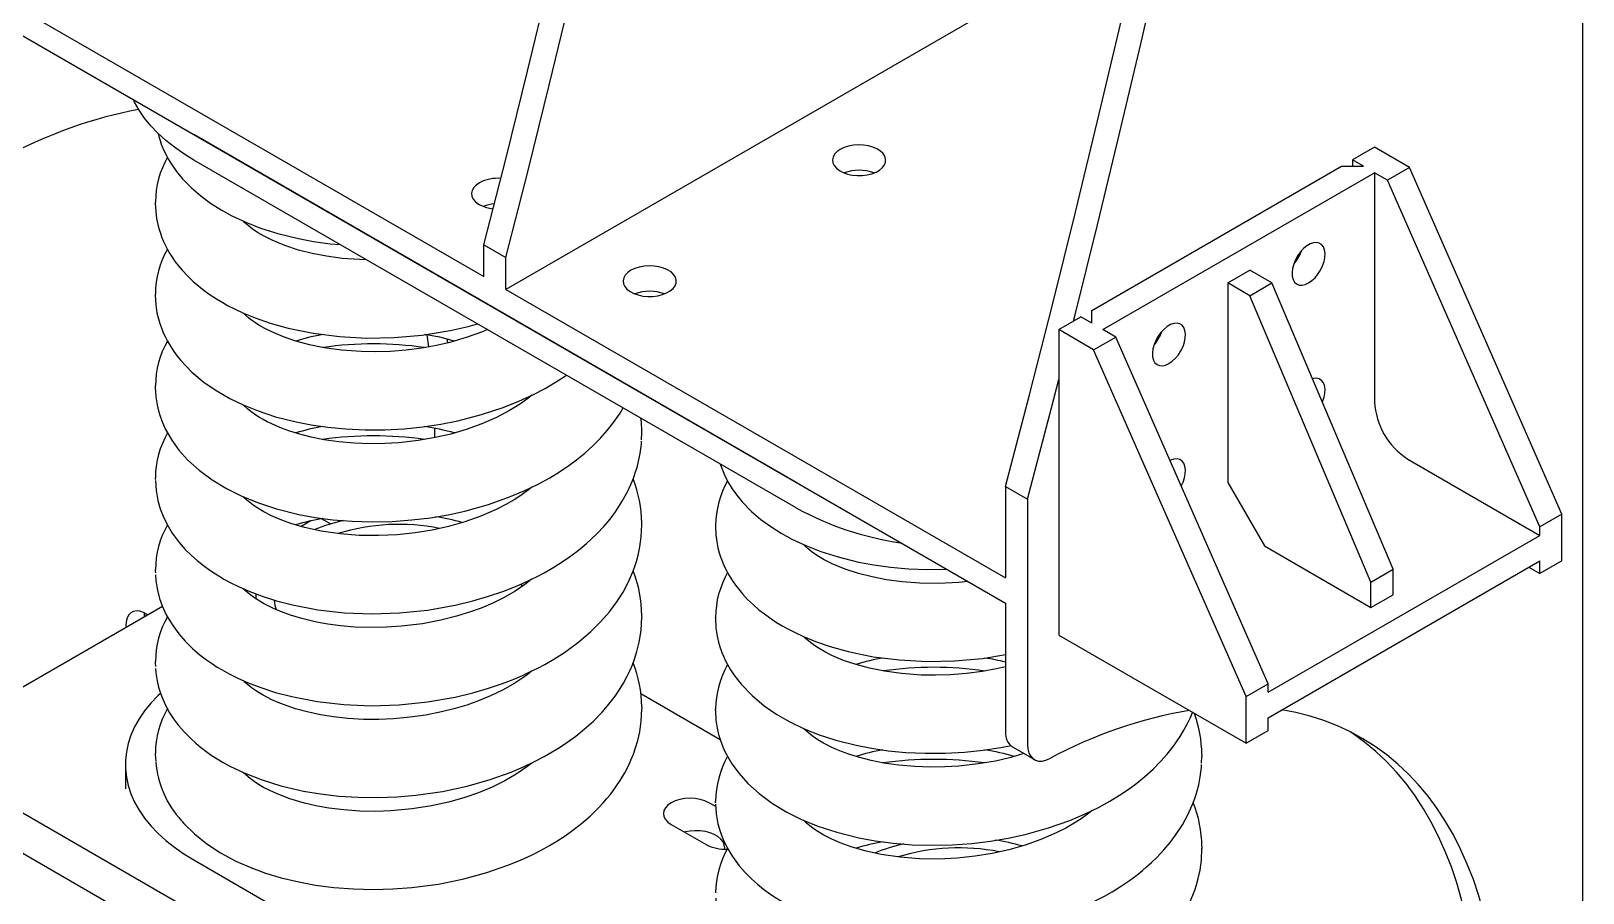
# Model space of a CAD drawing. Header units: millimetres. Extents: x 0 to 55611, y 0 to 32827.
# Drawn here: x 42249.9 to 42727.9, y 13518.3 to 13783.8 of the extents above; entities that cross this region are included whole.
import ezdxf

# ---------------------------------------------------------------- set-up
doc = ezdxf.new("R2010")
doc.units = ezdxf.units.MM
doc.header["$LTSCALE"] = 10
doc.linetypes.add('SLD-Continua', pattern=[0])
doc.layers.add('EQUIPO', color=30, linetype='SLD-Continua')

msp = doc.modelspace()

# ---------------------------------------------------------------- linework, layer by layer
at = {"color": 7, "linetype": 'SLD-Continua', "lineweight": 25}
for p, q in [((42336.04, 13632.9), (42333.08, 13631.19)), ((42342.08, 13631.95), (42339.29, 13633.56)), ((42290.35, 13606.52), (42213.79, 13562.33)), ((42213.79, 13562.33), (42722.91, 13268.42)), ((42213.79, 13549.88), (42722.91, 13255.97))]:
    msp.add_line(p, q, dxfattribs=at)
at = {"color": 7, "linetype": 'SLD-Continua', "lineweight": 25, "flags": 128}
msp.add_lwpolyline([(42463.47, 13531.82), (42463.52, 13532.25), (42463.41, 13533.17), (42463.03, 13534.06), (42462.37, 13534.9), (42461.46, 13535.65), (42460.33, 13536.3), (42459.02, 13536.83), (42457.57, 13537.21), (42456.02, 13537.43), (42454.43, 13537.49), (42452.85, 13537.39), (42451.32, 13537.13), (42451.11, 13537.08)], dxfattribs=at)
at = {"layer": 'EQUIPO', "linetype": 'SLD-Continua', "lineweight": 25}
for p, q in [((42727.9, 13409.23), (42727.9, 14534.47)), ((42235.51, 13796.94), (42389.38, 13708.11)), ((42556.25, 13796.61), (42396.16, 13704.2)), ((42235.51, 13789.1), (42550.03, 13607.53)), ((42485.54, 13644.76), (42300, 13751.87)), ((42485.54, 13636.92), (42300, 13744.03)), ((42663.73, 13747.97), (42656.94, 13744.05)), ((42660.34, 13742.09), (42656.94, 13744.05)), ((42656.94, 13744.05), (42656.94, 13742.09)), ((42674.48, 13741.76), (42663.73, 13747.97)), ((42576.62, 13697.68), (42653.55, 13742.09)), ((42580.01, 13691.8), (42663.73, 13740.13)), ((42653.55, 13742.09), (42660.34, 13742.09)), ((42663.73, 13740.13), (42663.73, 13669.58)), ((42667.69, 13737.84), (42663.73, 13740.13)), ((42674.48, 13741.76), (42667.69, 13737.84)), ((42721.43, 13634.96), (42674.48, 13741.76)), ((42714.64, 13631.04), (42667.69, 13737.84)), ((42288.22, 13730.71), (42288.22, 13731.09)), ((42389.38, 13717.91), (42396.16, 13713.99)), ((42389.38, 13708.11), (42389.38, 13717.91)), ((42396.16, 13704.2), (42396.16, 13713.99)), ((42618.48, 13706.17), (42625.27, 13710.08)), ((42632.05, 13706.17), (42625.27, 13710.08)), ((42639.77, 13714.12), (42640.18, 13713.88)), ((42618.48, 13706.17), (42618.48, 13644.76)), ((42625.27, 13702.25), (42618.48, 13706.17)), ((42625.27, 13702.25), (42632.05, 13706.17)), ((42669.39, 13617.98), (42632.05, 13706.17)), ((42288.21, 13702.41), (42288.2, 13702.75)), ((42396.16, 13704.2), (42550.03, 13615.37)), ((42662.6, 13614.06), (42625.27, 13702.25)), ((42576.62, 13693.76), (42576.62, 13697.68)), ((42566.44, 13691.8), (42573.22, 13695.72)), ((42566.44, 13691.8), (42566.44, 13597.73)), ((42577.18, 13685.59), (42566.44, 13691.8)), ((42576.62, 13693.76), (42573.22, 13695.72)), ((42583.97, 13689.51), (42580.01, 13691.8)), ((42371.73, 13690.23), (42372.32, 13686.54)), ((42378.25, 13687.79), (42378.03, 13688.93)), ((42577.18, 13685.59), (42583.97, 13689.51)), ((42630.92, 13582.71), (42583.97, 13689.51)), ((42596.78, 13689.3), (42597.19, 13689.06)), ((42624.14, 13578.79), (42577.18, 13685.59)), ((42288.18, 13674.11), (42288.15, 13674.55)), ((42374.1, 13661.38), (42374.1, 13658.5)), ((42437.91, 13657.88), (42438, 13659.97)), ((42437.92, 13660.53), (42437.92, 13659.93)), ((42673.92, 13651.94), (42714.64, 13628.43)), ((42288.14, 13645.81), (42288.15, 13645.69)), ((42288.16, 13645.81), (42288.19, 13646.15)), ((42550.03, 13643.46), (42556.82, 13639.54)), ((42550.03, 13643.46), (42550.03, 13615.37)), ((42618.48, 13644.76), (42629.79, 13625.17)), ((42556.82, 13639.54), (42556.82, 13564.03)), ((42721.43, 13634.96), (42714.64, 13631.04)), ((42721.43, 13620.59), (42721.43, 13634.96)), ((42437.91, 13632.21), (42437.93, 13631.6)), ((42460.76, 13631.1), (42460.76, 13631.49)), ((42714.64, 13628.43), (42714.64, 13631.04)), ((42629.79, 13625.17), (42662.6, 13606.23)), ((42630.92, 13580.1), (42714.64, 13628.43)), ((42630.92, 13572.26), (42714.64, 13620.59)), ((42714.64, 13616.67), (42714.64, 13620.59)), ((42721.43, 13620.59), (42714.64, 13616.67)), ((42288.14, 13617.51), (42288.17, 13616.94)), ((42288.2, 13617.5), (42288.22, 13617.91)), ((42662.6, 13614.06), (42669.39, 13617.98)), ((42669.39, 13610.14), (42669.39, 13617.98)), ((42711.25, 13618.63), (42714.64, 13616.67)), ((42315.85, 13611.34), (42315.96, 13611.66)), ((42662.6, 13606.23), (42662.6, 13614.06)), ((42662.6, 13606.23), (42669.39, 13610.14)), ((42550.03, 13607.53), (42550.03, 13567.95)), ((42437.93, 13603.77), (42437.96, 13603.32)), ((42460.75, 13602.81), (42460.73, 13603.15)), ((42566.44, 13597.73), (42624.14, 13564.42)), ((42288.14, 13589.2), (42288.2, 13588.07)), ((42288.22, 13589.17), (42288.23, 13589.59)), ((42624.14, 13578.79), (42630.92, 13582.71)), ((42630.92, 13580.1), (42630.92, 13582.71)), ((42462.16, 13565.48), (42437.71, 13579.6)), ((42624.14, 13564.42), (42624.14, 13578.79)), ((42437.96, 13575.67), (42438, 13575.11)), ((42460.71, 13574.51), (42460.68, 13574.95)), ((42630.92, 13568.34), (42630.92, 13572.26)), ((42624.14, 13564.42), (42630.92, 13568.34)), ((42552.13, 13563.29), (42558.92, 13559.38)), ((42278.91, 13557.86), (42278.91, 13550.36)), ((42288.14, 13560.91), (42288.26, 13558.88)), ((42288.22, 13560.89), (42288.21, 13561.26)), ((42610.44, 13558.28), (42610.54, 13560.37)), ((42610.46, 13560.93), (42610.45, 13560.33)), ((42460.76, 13544.9), (42458.67, 13546.1)), ((42460.68, 13546.21), (42460.68, 13546.09)), ((42460.69, 13546.2), (42460.72, 13546.55)), ((42447.08, 13539.41), (42457.82, 13533.2)), ((42517.93, 13533.28), (42517.6, 13533.47)), ((42300, 13528.47), (42485.54, 13421.35)), ((42610.45, 13532.6), (42610.46, 13532))]:
    msp.add_line(p, q, dxfattribs=at)
at = {"layer": 'EQUIPO', "linetype": 'SLD-Continua', "lineweight": 25, "flags": 128}
for points in [[(42550.03, 13643.46), (42557.41, 13671.67), (42564.59, 13699.85), (42571.58, 13727.99), (42578.38, 13756.1), (42584.99, 13784.16), (42591.4, 13812.19), (42597.62, 13840.16), (42603.65, 13868.09), (42609.48, 13895.98), (42615.11, 13923.8), (42620.55, 13951.58), (42625.8, 13979.3), (42630.84, 14006.96), (42635.69, 14034.55), (42640.34, 14062.09), (42644.79, 14089.55), (42649.04, 14116.95), (42653.1, 14144.28), (42656.95, 14171.54), (42660.61, 14198.72), (42664.06, 14225.82), (42667.32, 14252.84), (42670.37, 14279.78), (42673.23, 14306.64), (42675.88, 14333.41), (42678.33, 14360.09), (42680.58, 14386.68), (42682.63, 14413.17), (42684.48, 14439.57), (42686.13, 14465.88), (42687.57, 14492.08), (42688.81, 14518.18)], [(42571, 13694.43), (42571.38, 13695.93), (42578.37, 13724.07), (42585.17, 13752.18), (42591.78, 13780.24), (42598.19, 13808.27), (42604.41, 13836.25), (42610.44, 13864.18), (42616.27, 13892.06), (42621.9, 13919.89), (42627.34, 13947.66), (42632.58, 13975.38), (42637.63, 14003.04), (42642.48, 14030.63), (42647.13, 14058.17), (42651.58, 14085.64), (42655.83, 14113.04), (42659.89, 14140.36), (42663.74, 14167.62), (42667.4, 14194.8), (42670.85, 14221.9), (42674.11, 14248.92), (42677.16, 14275.87), (42680.02, 14302.72), (42682.67, 14329.49), (42685.12, 14356.17), (42687.37, 14382.76), (42689.42, 14409.26), (42691.27, 14435.65), (42692.91, 14461.96), (42694.36, 14488.16), (42695.6, 14514.26)], [(42389.38, 13717.91), (42396.2, 13744.69), (42402.82, 13771.43), (42409.26, 13798.14), (42415.51, 13824.8), (42421.56, 13851.42), (42427.42, 13878), (42433.08, 13904.52), (42438.55, 13931), (42443.83, 13957.42), (42448.91, 13983.79), (42453.79, 14010.11), (42458.48, 14036.36), (42462.97, 14062.55), (42467.26, 14088.67), (42471.36, 14114.73), (42475.26, 14140.71), (42478.96, 14166.63), (42482.46, 14192.47), (42485.76, 14218.23), (42488.86, 14243.91), (42491.76, 14269.52)], [(42396.16, 13713.99), (42402.98, 13740.77), (42409.61, 13767.51), (42416.05, 13794.22), (42422.3, 13820.88), (42428.35, 13847.5), (42434.21, 13874.08), (42439.87, 13900.6), (42445.34, 13927.08), (42450.62, 13953.51), (42455.7, 13979.87), (42460.58, 14006.19), (42465.27, 14032.44), (42469.76, 14058.63), (42474.05, 14084.75), (42478.15, 14110.81), (42482.04, 14136.79), (42485.74, 14162.71), (42489.24, 14188.55), (42492.55, 14214.31), (42495.65, 14240), (42498.55, 14265.6)], [(42300, 13744.03), (42296.9, 13745.94), (42294.02, 13747.95), (42291.36, 13750.06), (42288.94, 13752.27), (42286.76, 13754.55), (42284.83, 13756.92), (42283.17, 13759.34), (42281.77, 13761.83), (42281.39, 13762.62)], [(42288.99, 13752.21), (42289.21, 13751.32), (42289.59, 13750.07), (42289.99, 13748.95), (42290.48, 13747.71), (42291.08, 13746.37), (42292.2, 13744.24), (42293.33, 13742.41), (42294.71, 13740.47), (42296.41, 13738.39), (42299.28, 13735.44), (42302.15, 13732.97), (42305.18, 13730.74), (42308.39, 13728.71), (42311.71, 13726.88), (42315.99, 13724.88), (42320.56, 13723.09), (42325.93, 13721.38), (42332.2, 13719.84), (42336.9, 13718.96), (42342.03, 13718.25), (42345.14, 13717.97)], [(42499.12, 13747.3), (42498.13, 13746.61), (42497.38, 13745.82), (42496.9, 13744.96), (42496.72, 13744.07), (42496.83, 13743.17), (42497.23, 13742.3), (42497.92, 13741.49), (42498.85, 13740.77), (42500, 13740.17), (42501.33, 13739.7), (42502.79, 13739.38), (42504.33, 13739.23), (42505.89, 13739.25), (42507.41, 13739.45), (42508.85, 13739.8), (42510.14, 13740.3), (42511.24, 13740.94), (42512.11, 13741.69), (42512.73, 13742.51), (42513.06, 13743.39), (42513.1, 13744.29), (42512.84, 13745.18), (42512.29, 13746.02), (42511.48, 13746.79), (42510.43, 13747.46), (42509.18, 13748), (42507.78, 13748.39), (42506.28, 13748.62), (42504.72, 13748.69), (42503.17, 13748.58), (42501.69, 13748.31), (42500.32, 13747.87), (42499.12, 13747.3)], [(42387.96, 13737.02), (42386.97, 13736.32), (42386.22, 13735.53), (42385.75, 13734.67), (42385.56, 13733.78), (42385.67, 13732.88), (42386.08, 13732.01), (42386.76, 13731.2), (42387.69, 13730.48), (42388.85, 13729.88), (42390.18, 13729.41), (42391.64, 13729.1), (42392.23, 13729.02)], [(42288.14, 13730.72), (42288.26, 13728.18), (42288.54, 13726.01), (42288.91, 13724.19), (42289.31, 13722.68), (42289.7, 13721.46), (42290.07, 13720.42), (42290.61, 13719.11), (42291.37, 13717.49), (42292.35, 13715.68), (42293.35, 13714.08), (42294.3, 13712.72), (42295.19, 13711.55), (42296.44, 13710.06), (42298.06, 13708.32), (42299.83, 13706.63), (42301.55, 13705.15), (42303.21, 13703.84), (42304.77, 13702.72), (42306.99, 13701.25), (42308.9, 13700.11), (42310.42, 13699.25), (42312.5, 13698.18), (42315.31, 13696.87), (42318.94, 13695.39), (42323.48, 13693.81), (42329.02, 13692.26), (42336.75, 13690.68), (42344.85, 13689.66), (42353.22, 13689.22), (42361.76, 13689.37), (42370.36, 13690.14), (42378.93, 13691.53), (42384.55, 13692.8), (42387.38, 13693.59)], [(42353.21, 13713.32), (42351.07, 13713.35), (42345.71, 13713.74), (42340.84, 13714.39), (42336.46, 13715.23), (42332.21, 13716.31), (42328.05, 13717.68), (42324.1, 13719.32), (42321.67, 13720.55), (42319.62, 13721.76), (42317.96, 13722.89), (42316.7, 13723.88), (42315.64, 13724.83), (42315.26, 13725.22)], [(42643.37, 13706.16), (42644.39, 13706.88), (42645.38, 13707.8), (42646.28, 13708.9), (42647.06, 13710.12), (42647.69, 13711.43), (42648.14, 13712.76), (42648.4, 13714.06), (42648.45, 13715.28), (42648.3, 13716.36), (42647.94, 13717.27), (42647.39, 13717.97), (42646.68, 13718.42), (42645.84, 13718.61), (42644.89, 13718.53), (42643.88, 13718.19), (42642.85, 13717.59), (42641.84, 13716.77), (42640.9, 13715.76), (42640.05, 13714.59), (42639.34, 13713.32), (42638.8, 13711.99), (42638.44, 13710.67), (42638.28, 13709.41), (42638.34, 13708.25), (42638.59, 13707.24), (42639.05, 13706.44), (42639.68, 13705.86), (42640.46, 13705.54), (42641.36, 13705.48), (42642.34, 13705.69), (42643.37, 13706.16)], [(42434.63, 13710.07), (42433.64, 13709.38), (42432.89, 13708.59), (42432.42, 13707.73), (42432.23, 13706.84), (42432.34, 13705.94), (42432.75, 13705.07), (42433.43, 13704.26), (42434.36, 13703.54), (42435.51, 13702.94), (42436.85, 13702.47), (42438.31, 13702.15), (42439.84, 13702), (42441.4, 13702.03), (42442.93, 13702.22), (42444.36, 13702.57), (42445.65, 13703.08), (42446.75, 13703.71), (42447.63, 13704.46), (42448.24, 13705.29), (42448.57, 13706.16), (42448.61, 13707.06), (42448.35, 13707.95), (42447.8, 13708.79), (42446.99, 13709.56), (42445.94, 13710.23), (42444.7, 13710.77), (42443.29, 13711.16), (42441.79, 13711.39), (42440.23, 13711.46), (42438.69, 13711.35), (42437.2, 13711.08), (42435.83, 13710.65), (42434.63, 13710.07)], [(42288.14, 13702.42), (42288.3, 13699.46), (42288.66, 13697.02), (42289.1, 13695.12), (42289.52, 13693.68), (42290.12, 13692), (42290.6, 13690.83), (42291.14, 13689.65), (42291.86, 13688.26), (42292.78, 13686.67), (42293.8, 13685.11), (42294.88, 13683.64), (42296.01, 13682.25), (42299.42, 13678.7), (42303.18, 13675.56), (42307.05, 13672.91), (42311.08, 13670.6), (42315.25, 13668.59), (42319.82, 13666.75), (42325.2, 13664.99), (42331.48, 13663.39), (42336.18, 13662.47), (42341.3, 13661.73), (42346.84, 13661.2), (42352.78, 13660.93), (42358.89, 13660.95), (42364.83, 13661.28), (42370.57, 13661.87), (42376.07, 13662.69), (42381.3, 13663.73), (42388.61, 13665.61), (42395.27, 13667.8), (42400.11, 13669.72), (42404.46, 13671.72), (42408.23, 13673.69), (42411.45, 13675.57), (42414.21, 13677.35), (42414.79, 13677.77)], [(42390.46, 13691.81), (42388.65, 13691.04), (42384.19, 13689.43), (42378.83, 13687.87), (42374.76, 13686.93), (42370.28, 13686.12), (42365.43, 13685.48), (42360.54, 13685.09), (42355.88, 13684.95), (42351.5, 13685.02), (42345.48, 13685.46), (42340.18, 13686.2), (42335.61, 13687.12), (42331.47, 13688.23), (42327.58, 13689.55), (42323.99, 13691.07), (42321.84, 13692.15), (42320.07, 13693.18), (42318.66, 13694.09), (42317.8, 13694.71), (42316.88, 13695.43), (42315.92, 13696.26), (42315.29, 13696.88)], [(42600.38, 13681.34), (42601.4, 13682.06), (42602.38, 13682.98), (42603.28, 13684.08), (42604.07, 13685.3), (42604.7, 13686.61), (42605.15, 13687.94), (42605.41, 13689.24), (42605.46, 13690.46), (42605.31, 13691.54), (42604.95, 13692.45), (42604.4, 13693.15), (42603.69, 13693.6), (42602.85, 13693.79), (42601.9, 13693.71), (42600.89, 13693.37), (42599.86, 13692.78), (42598.85, 13691.95), (42597.91, 13690.94), (42597.06, 13689.77), (42596.35, 13688.5), (42595.81, 13687.17), (42595.45, 13685.85), (42595.29, 13684.59), (42595.34, 13683.43), (42595.6, 13682.43), (42596.06, 13681.62), (42596.69, 13681.04), (42597.47, 13680.72), (42598.37, 13680.66), (42599.35, 13680.87), (42600.38, 13681.34)], [(42647.61, 13669.43), (42647.69, 13669.62), (42648.14, 13670.95), (42648.4, 13672.25), (42648.45, 13673.47), (42648.3, 13674.55), (42647.94, 13675.46), (42647.39, 13676.16), (42646.68, 13676.61), (42645.84, 13676.8), (42644.89, 13676.73), (42644.56, 13676.64)], [(42288.14, 13674.11), (42288.31, 13671.09), (42288.68, 13668.63), (42289.12, 13666.75), (42289.59, 13665.17), (42290.1, 13663.74), (42290.63, 13662.45), (42291.17, 13661.28), (42293.19, 13657.72), (42295.42, 13654.67), (42298.16, 13651.62), (42301.6, 13648.51), (42305.68, 13645.5), (42310.09, 13642.83), (42314.61, 13640.58), (42319.63, 13638.52), (42325.52, 13636.59), (42332.32, 13634.9), (42337.38, 13633.98), (42342.86, 13633.25), (42348.74, 13632.78), (42354.97, 13632.6), (42361.14, 13632.74), (42367.12, 13633.18), (42372.86, 13633.88), (42378.34, 13634.81), (42383.53, 13635.94), (42390.76, 13637.96), (42397.29, 13640.26), (42402, 13642.25), (42406.1, 13644.25), (42409.62, 13646.18), (42412.6, 13647.99), (42415.55, 13649.98), (42417.92, 13651.73), (42420.4, 13653.75), (42422.94, 13656.03), (42425.27, 13658.38), (42427.32, 13660.69), (42429.27, 13663.15), (42431.29, 13666.09), (42432.25, 13667.68)], [(42556.82, 13639.54), (42564.19, 13667.75), (42566.44, 13676.47)], [(42404.13, 13671.57), (42402.92, 13670.59), (42400.63, 13668.94), (42397.29, 13666.86), (42393.26, 13664.74), (42388.67, 13662.74), (42383.94, 13661.04), (42379.15, 13659.65), (42374.36, 13658.55), (42369.09, 13657.64), (42363.14, 13656.97), (42358.83, 13656.71), (42354.29, 13656.65), (42349.54, 13656.82), (42344.67, 13657.25), (42340.06, 13657.91), (42336.12, 13658.7), (42332.26, 13659.69), (42329.24, 13660.65), (42326.99, 13661.48), (42325.38, 13662.14), (42323.81, 13662.85), (42322.62, 13663.44), (42321.41, 13664.09), (42320.23, 13664.78), (42319.08, 13665.5), (42317.94, 13666.3), (42316.67, 13667.3), (42315.35, 13668.5), (42315.27, 13668.58)], [(42437.97, 13660.53), (42437.85, 13663.42), (42437.7, 13664.54)], [(42288.17, 13645.3), (42288.37, 13642.29), (42288.92, 13639.22), (42289.68, 13636.59), (42290.54, 13634.35), (42291.79, 13631.78), (42293.37, 13629.14), (42295.49, 13626.27), (42297.38, 13624.11), (42299.24, 13622.27), (42301.05, 13620.66), (42302.97, 13619.12), (42304.95, 13617.69), (42306.64, 13616.56), (42307.98, 13615.74), (42309.27, 13614.98), (42311.39, 13613.84), (42314.02, 13612.55), (42317.21, 13611.16), (42321.01, 13609.73), (42325.47, 13608.3), (42330.44, 13607.02), (42338.24, 13605.54), (42346.4, 13604.62), (42354.8, 13604.29), (42363.35, 13604.56), (42371.95, 13605.44), (42380.48, 13606.94), (42385.93, 13608.25), (42390.82, 13609.67), (42395.14, 13611.14), (42398.41, 13612.41), (42401.29, 13613.63), (42403.81, 13614.8), (42405.98, 13615.88), (42407.94, 13616.92), (42410.34, 13618.29), (42413.2, 13620.08), (42415.71, 13621.79), (42417.93, 13623.44), (42419.66, 13624.82), (42420.97, 13625.93), (42422.43, 13627.25), (42424.21, 13628.97), (42426.25, 13631.15), (42428.2, 13633.45), (42429.88, 13635.69), (42431.99, 13638.92), (42433.68, 13642), (42435.02, 13644.99), (42435.43, 13646.02), (42435.77, 13646.98), (42436.1, 13647.96), (42436.53, 13649.37), (42437.01, 13651.27), (42437.48, 13653.66), (42437.85, 13656.57), (42437.89, 13657.46)], [(42462.14, 13650.43), (42462.52, 13649.34), (42463.01, 13648.11), (42463.62, 13646.77), (42464.74, 13644.64), (42465.87, 13642.81), (42467.25, 13640.87), (42468.95, 13638.79), (42471.82, 13635.83), (42474.68, 13633.37), (42477.72, 13631.13), (42480.92, 13629.1), (42484.25, 13627.28), (42488.52, 13625.28), (42493.09, 13623.49), (42498.47, 13621.78), (42504.74, 13620.23), (42509.44, 13619.36), (42514.56, 13618.65), (42520.1, 13618.15), (42526.04, 13617.92), (42531.93, 13617.98)], [(42604.14, 13643.63), (42604.7, 13644.8), (42605.15, 13646.13), (42605.41, 13647.43), (42605.46, 13648.65), (42605.31, 13649.74), (42604.95, 13650.64), (42604.4, 13651.34), (42603.69, 13651.79), (42602.85, 13651.98), (42601.9, 13651.91), (42600.89, 13651.56), (42600.7, 13651.47)], [(42404.17, 13643.31), (42403.54, 13642.76), (42400.77, 13640.73), (42398.64, 13639.36), (42396.1, 13637.9), (42393.15, 13636.39), (42388.41, 13634.34), (42383.49, 13632.6), (42378.47, 13631.18), (42373.42, 13630.06), (42368.15, 13629.21), (42362.61, 13628.62), (42356.86, 13628.36), (42350.97, 13628.44), (42345.04, 13628.9), (42339.21, 13629.76), (42334.11, 13630.89), (42329.92, 13632.12), (42326.56, 13633.34), (42323.95, 13634.48), (42321.54, 13635.71), (42319.21, 13637.12), (42318.19, 13637.82), (42317.24, 13638.54), (42316.18, 13639.42), (42315.24, 13640.32)], [(42288.21, 13616.27), (42288.31, 13614.45), (42288.77, 13611.6), (42289.45, 13609), (42290.25, 13606.75), (42291.52, 13603.99), (42293.3, 13600.95), (42295.39, 13598.1), (42297.37, 13595.82), (42299.61, 13593.62), (42301.88, 13591.67), (42303.94, 13590.09), (42305.74, 13588.84), (42307.24, 13587.89), (42308.71, 13587), (42310.86, 13585.81), (42313.53, 13584.48), (42316.76, 13583.04), (42320.62, 13581.56), (42325.16, 13580.09), (42330.15, 13578.78), (42338.01, 13577.27), (42346.22, 13576.33), (42354.68, 13575.99), (42363.29, 13576.25), (42371.95, 13577.14), (42380.54, 13578.65), (42385.96, 13579.95), (42390.81, 13581.37), (42395.11, 13582.83), (42398.36, 13584.08), (42401.24, 13585.31), (42403.76, 13586.47), (42405.94, 13587.56), (42408.1, 13588.71), (42410.86, 13590.3), (42414.15, 13592.4), (42418.59, 13595.65), (42422.31, 13598.84), (42425.41, 13601.92), (42428.02, 13604.93), (42430.32, 13608.02), (42432.21, 13610.99), (42433.87, 13614.09), (42435.24, 13617.23), (42435.82, 13618.82), (42436.34, 13620.41), (42436.87, 13622.37), (42437.4, 13624.89), (42437.83, 13627.99), (42438, 13631.66), (42438, 13631.66)], [(42460.68, 13631.12), (42460.79, 13628.58), (42461.08, 13626.41), (42461.44, 13624.58), (42461.84, 13623.07), (42462.23, 13621.85), (42462.61, 13620.82), (42463.14, 13619.51), (42463.9, 13617.89), (42464.89, 13616.08), (42465.88, 13614.48), (42466.83, 13613.12), (42467.73, 13611.95), (42468.97, 13610.46), (42470.6, 13608.72), (42472.36, 13607.03), (42474.09, 13605.54), (42475.75, 13604.24), (42477.31, 13603.12), (42479.53, 13601.65), (42481.43, 13600.5), (42482.96, 13599.65), (42485.03, 13598.58), (42487.84, 13597.27), (42491.47, 13595.78), (42496.01, 13594.21), (42501.55, 13592.66), (42509.28, 13591.08), (42517.38, 13590.06), (42525.75, 13589.62), (42534.29, 13589.77), (42542.9, 13590.54), (42550.03, 13591.7)], [(42538.39, 13614.25), (42535.62, 13613.97), (42529.41, 13613.66), (42523.6, 13613.74), (42518.24, 13614.14), (42513.38, 13614.79), (42509, 13615.63), (42504.74, 13616.71), (42500.59, 13618.07), (42496.63, 13619.72), (42494.2, 13620.95), (42492.15, 13622.16), (42490.5, 13623.29), (42489.23, 13624.28), (42488.17, 13625.23), (42487.79, 13625.62)], [(42404.01, 13614.9), (42402.25, 13613.47), (42399.03, 13611.3), (42395.64, 13609.35), (42392.06, 13607.58), (42388.48, 13606.06), (42384.94, 13604.77), (42380.89, 13603.52), (42376.05, 13602.3), (42370.41, 13601.23), (42364, 13600.43), (42359.34, 13600.12), (42354.41, 13600.04), (42349.59, 13600.2), (42345.21, 13600.58), (42341.27, 13601.1), (42337.77, 13601.74), (42333.32, 13602.79), (42329.77, 13603.86), (42326.99, 13604.87), (42324.56, 13605.9), (42323.07, 13606.61), (42321.49, 13607.44), (42319.78, 13608.45), (42318.03, 13609.63), (42316.5, 13610.84), (42315.23, 13612.02)], [(42319.09, 13610.41), (42319.08, 13610.14), (42319.09, 13608.82)], [(42401.12, 13612.63), (42401.1, 13612.72), (42400.9, 13613.44)], [(42285.85, 13603.92), (42285.62, 13604.08), (42284.5, 13604.7), (42283.4, 13605.07), (42282.36, 13605.18), (42281.42, 13605.02), (42280.61, 13604.59), (42279.95, 13603.92), (42279.47, 13603.03)], [(42284.78, 13604.57), (42284.76, 13603.96), (42284.8, 13603.32)], [(42284.8, 13603.32), (42284.76, 13603.96), (42284.78, 13604.57)], [(42288.24, 13587.44), (42288.31, 13586.1), (42288.7, 13583.61), (42289.15, 13581.74), (42289.52, 13580.48), (42290.16, 13578.67), (42291.28, 13576.16), (42292.56, 13573.82), (42293.77, 13571.95), (42295.3, 13569.91), (42297.21, 13567.69), (42299.05, 13565.84), (42300.58, 13564.45), (42302.08, 13563.21), (42303.68, 13561.99), (42305.38, 13560.79), (42307.17, 13559.62), (42309.07, 13558.49), (42311.08, 13557.39), (42315.5, 13555.28), (42320.71, 13553.22), (42326.8, 13551.33), (42333.82, 13549.7), (42339.02, 13548.82), (42344.64, 13548.17), (42350.65, 13547.78), (42356.71, 13547.7), (42362.62, 13547.91), (42368.36, 13548.4), (42376.57, 13549.57), (42384.22, 13551.2), (42391.28, 13553.21), (42397.72, 13555.52), (42401.57, 13557.15), (42404.96, 13558.76), (42407.9, 13560.3), (42410.42, 13561.74), (42412.66, 13563.12), (42415.22, 13564.84), (42417.65, 13566.62), (42420.29, 13568.74), (42423.07, 13571.25), (42425.78, 13574.02), (42427.44, 13575.92), (42428.71, 13577.51), (42429.77, 13578.92), (42431.03, 13580.77), (42432.33, 13582.89), (42433.5, 13585.05), (42434.41, 13586.95), (42435.1, 13588.57), (42435.74, 13590.27), (42436.51, 13592.71), (42437.21, 13595.59), (42437.77, 13599.14), (42438, 13603.36), (42438, 13603.36)], [(42460.68, 13602.82), (42460.83, 13599.86), (42461.2, 13597.42), (42461.64, 13595.51), (42462.06, 13594.08), (42462.65, 13592.4), (42463.13, 13591.22), (42463.67, 13590.05), (42464.39, 13588.65), (42465.31, 13587.07), (42466.34, 13585.51), (42467.42, 13584.04), (42468.55, 13582.65), (42471.95, 13579.1), (42475.72, 13575.96), (42479.58, 13573.31), (42483.61, 13571), (42487.78, 13568.99), (42492.35, 13567.15), (42497.74, 13565.38), (42504.02, 13563.79), (42508.72, 13562.87), (42513.84, 13562.13), (42519.37, 13561.6), (42525.31, 13561.32), (42531.42, 13561.35), (42537.37, 13561.68), (42543.1, 13562.26), (42548.6, 13563.09), (42551.77, 13563.72)], [(42550.03, 13587.96), (42547.29, 13587.33), (42542.82, 13586.51), (42537.97, 13585.88), (42533.07, 13585.49), (42528.42, 13585.35), (42524.03, 13585.42), (42518.02, 13585.86), (42512.72, 13586.59), (42508.15, 13587.52), (42504.01, 13588.63), (42500.12, 13589.95), (42496.53, 13591.46), (42494.37, 13592.55), (42492.6, 13593.57), (42491.2, 13594.49), (42490.33, 13595.11), (42489.42, 13595.82), (42488.45, 13596.66), (42487.82, 13597.28)], [(42404, 13586.59), (42402.53, 13585.38), (42398.9, 13582.91), (42395.13, 13580.77), (42391.39, 13578.97), (42387.71, 13577.46), (42384.07, 13576.18), (42380.48, 13575.1), (42376.34, 13574.06), (42371.42, 13573.09), (42365.72, 13572.3), (42361.52, 13571.94), (42357.02, 13571.75), (42352.27, 13571.78), (42347.43, 13572.06), (42343.01, 13572.54), (42339.04, 13573.18), (42334.88, 13574.08), (42331.35, 13575.05), (42328.4, 13576.03), (42326, 13576.97), (42324.03, 13577.84), (42322.69, 13578.5), (42321.39, 13579.19), (42320.14, 13579.92), (42319.03, 13580.63), (42318.06, 13581.3), (42317.02, 13582.1), (42315.82, 13583.14), (42315.26, 13583.71)], [(42289.72, 13579.76), (42288.94, 13579.02), (42286.76, 13576.73), (42284.83, 13574.37), (42283.17, 13571.94), (42281.77, 13569.45), (42280.64, 13566.92), (42279.8, 13564.36), (42279.23, 13561.77), (42278.94, 13559.16), (42278.94, 13556.55), (42279.23, 13553.95), (42279.8, 13551.36), (42280.64, 13548.79), (42281.77, 13546.26), (42283.17, 13543.78), (42284.83, 13541.35), (42286.76, 13538.99), (42288.94, 13536.7), (42291.36, 13534.49), (42294.02, 13532.38), (42296.9, 13530.37), (42300, 13528.47)], [(42318.11, 13525.9), (42322.07, 13524.45), (42326.88, 13523), (42332.37, 13521.69), (42337.48, 13520.75), (42343.09, 13520.02), (42349.16, 13519.54), (42355.3, 13519.39), (42361.3, 13519.54), (42367.11, 13519.96), (42375.42, 13521.07), (42383.16, 13522.64), (42390.28, 13524.59), (42396.75, 13526.84), (42400.63, 13528.43), (42404.04, 13530), (42407, 13531.51), (42409.55, 13532.92), (42411.8, 13534.28), (42414.37, 13535.95), (42416.8, 13537.67), (42419.38, 13539.68), (42422.05, 13541.99), (42424.67, 13544.54), (42426.05, 13546.02), (42427.23, 13547.37), (42428.22, 13548.57), (42429.05, 13549.64), (42430.01, 13550.96), (42431.32, 13552.92), (42432.73, 13555.3), (42433.85, 13557.44), (42434.66, 13559.22), (42435.39, 13561.03), (42436.09, 13563.03), (42436.74, 13565.25), (42437.34, 13567.97), (42437.81, 13571.24), (42438, 13575.06)], [(42460.68, 13574.51), (42460.84, 13571.49), (42461.22, 13569.03), (42461.65, 13567.15), (42462.12, 13565.57), (42462.63, 13564.14), (42463.17, 13562.84), (42463.7, 13561.68), (42465.73, 13558.12), (42467.95, 13555.06), (42470.69, 13552.02), (42474.13, 13548.9), (42478.21, 13545.89), (42482.63, 13543.23), (42487.14, 13540.98), (42492.17, 13538.92), (42498.06, 13536.99), (42504.86, 13535.3), (42509.92, 13534.37), (42515.39, 13533.65), (42521.28, 13533.17), (42527.51, 13533), (42533.68, 13533.14), (42539.65, 13533.57), (42545.39, 13534.27), (42550.87, 13535.21), (42556.06, 13536.34), (42563.29, 13538.35), (42569.83, 13540.66), (42574.53, 13542.65), (42578.64, 13544.65), (42582.16, 13546.57), (42585.13, 13548.38), (42588.09, 13550.38), (42590.45, 13552.13), (42592.94, 13554.15), (42595.47, 13556.43), (42597.8, 13558.78), (42599.86, 13561.08), (42601.8, 13563.55), (42603.83, 13566.49), (42605, 13568.44), (42606.12, 13570.53), (42607, 13572.38), (42607.63, 13573.88), (42607.66, 13573.94)], [(42702.2, 13471.97), (42702.1, 13478.15), (42701.8, 13484.21), (42701.3, 13490.13), (42700.6, 13495.91), (42699.7, 13501.54), (42698.6, 13507.02), (42697.31, 13512.33), (42695.82, 13517.47), (42694.14, 13522.43), (42692.28, 13527.21), (42690.22, 13531.79), (42687.98, 13536.18), (42685.56, 13540.36), (42682.96, 13544.33), (42680.19, 13548.08), (42677.25, 13551.61), (42674.14, 13554.92), (42670.87, 13558), (42667.44, 13560.84), (42663.86, 13563.44), (42660.13, 13565.8), (42656.26, 13567.92), (42652.25, 13569.79), (42648.11, 13571.4), (42643.84, 13572.77), (42639.45, 13573.87), (42635.14, 13574.7)], [(42555.72, 13561.22), (42551.68, 13560.05), (42546.9, 13558.95), (42541.63, 13558.04), (42535.68, 13557.37), (42531.37, 13557.11), (42526.82, 13557.05), (42522.08, 13557.22), (42517.2, 13557.65), (42512.59, 13558.31), (42508.66, 13559.1), (42504.79, 13560.09), (42501.77, 13561.05), (42499.52, 13561.87), (42497.92, 13562.54), (42496.34, 13563.25), (42495.16, 13563.84), (42493.95, 13564.48), (42492.76, 13565.18), (42491.62, 13565.9), (42490.48, 13566.7), (42489.21, 13567.7), (42487.88, 13568.9), (42487.81, 13568.98)], [(42695.41, 13475.89), (42695.31, 13482.07), (42695.01, 13488.13), (42694.51, 13494.05), (42693.81, 13499.83), (42692.91, 13505.46), (42691.81, 13510.94), (42690.52, 13516.25), (42689.03, 13521.39), (42687.36, 13526.35), (42685.49, 13531.13), (42683.43, 13535.71), (42681.19, 13540.09), (42678.77, 13544.27), (42676.17, 13548.24), (42673.4, 13552), (42670.46, 13555.53), (42667.35, 13558.84), (42664.08, 13561.92), (42660.65, 13564.76), (42657.07, 13567.36), (42656.16, 13567.97)], [(42556.82, 13564.03), (42556.92, 13562.69), (42557.23, 13561.51), (42557.73, 13560.52), (42558.4, 13559.74), (42559.24, 13559.21), (42560.22, 13558.94), (42561.3, 13558.93), (42562.46, 13559.18), (42563.66, 13559.69)], [(42404.07, 13558.33), (42402.58, 13557.11), (42399.34, 13554.89), (42395.76, 13552.8), (42391.87, 13550.88), (42387.68, 13549.14), (42383.21, 13547.6), (42378.5, 13546.28), (42373.25, 13545.12), (42367.3, 13544.19), (42360.72, 13543.59), (42356.04, 13543.44), (42351.16, 13543.52), (42346.2, 13543.87), (42341.64, 13544.44), (42337.59, 13545.17), (42334.05, 13545.99), (42329.62, 13547.3), (42326.18, 13548.59), (42323.61, 13549.74), (42321.48, 13550.84), (42319.97, 13551.72), (42318.63, 13552.6), (42317.32, 13553.56), (42316, 13554.68), (42315.32, 13555.35)], [(42460.71, 13545.69), (42460.9, 13542.69), (42461.46, 13539.62), (42462.22, 13536.98), (42463.08, 13534.75), (42464.32, 13532.18), (42465.91, 13529.54), (42468.03, 13526.67), (42469.92, 13524.51), (42471.77, 13522.67), (42473.58, 13521.05), (42475.51, 13519.51), (42477.48, 13518.09), (42479.18, 13516.96), (42480.52, 13516.13), (42481.8, 13515.38), (42483.92, 13514.23), (42486.55, 13512.95), (42489.74, 13511.56), (42493.54, 13510.12), (42498.01, 13508.7), (42502.97, 13507.42), (42510.78, 13505.94), (42518.93, 13505.02), (42527.33, 13504.69), (42535.89, 13504.96), (42544.48, 13505.84), (42553.01, 13507.34), (42558.46, 13508.65), (42563.35, 13510.07), (42567.67, 13511.54), (42570.94, 13512.8), (42573.83, 13514.03), (42576.34, 13515.2), (42578.51, 13516.28), (42580.47, 13517.32), (42582.87, 13518.69), (42585.74, 13520.47), (42588.25, 13522.19), (42590.46, 13523.83), (42592.19, 13525.22), (42593.5, 13526.33), (42594.96, 13527.65), (42596.74, 13529.37), (42598.79, 13531.55), (42600.73, 13533.85), (42602.42, 13536.09), (42604.52, 13539.32), (42606.21, 13542.4), (42607.56, 13545.39), (42607.96, 13546.42), (42608.31, 13547.38), (42608.64, 13548.36), (42609.06, 13549.77), (42609.54, 13551.66), (42610.02, 13554.06), (42610.38, 13556.97), (42610.42, 13557.86)], [(42458.67, 13546.1), (42457.43, 13546.69), (42456.01, 13547.13), (42454.47, 13547.4), (42452.87, 13547.49), (42451.27, 13547.4), (42449.74, 13547.13), (42448.32, 13546.69), (42447.08, 13546.1), (42446.06, 13545.38), (42445.3, 13544.57), (42444.83, 13543.68), (42444.67, 13542.75), (42444.83, 13541.83), (42445.3, 13540.94), (42446.06, 13540.12), (42447.08, 13539.41)], [(42576.7, 13543.71), (42576.07, 13543.16), (42573.3, 13541.13), (42571.18, 13539.76), (42568.64, 13538.29), (42565.68, 13536.79), (42560.95, 13534.74), (42556.03, 13533), (42551.01, 13531.57), (42545.95, 13530.46), (42540.69, 13529.6), (42535.15, 13529.02), (42529.4, 13528.76), (42523.51, 13528.84), (42517.58, 13529.3), (42511.74, 13530.16), (42506.65, 13531.28), (42502.45, 13532.51), (42499.1, 13533.74), (42496.48, 13534.88), (42494.07, 13536.11), (42491.75, 13537.51), (42490.72, 13538.22), (42489.77, 13538.94), (42488.71, 13539.82), (42487.78, 13540.72)], [(42296.34, 13540.42), (42296.94, 13539.68), (42300.21, 13536.48), (42304.01, 13533.44), (42308.26, 13530.66), (42312.96, 13528.14), (42317.77, 13526.02), (42318.22, 13525.86)], [(42460.75, 13516.67), (42460.85, 13514.85), (42461.31, 13512), (42461.98, 13509.4), (42462.79, 13507.14), (42464.05, 13504.39), (42465.84, 13501.34), (42467.92, 13498.5), (42469.91, 13496.22), (42472.14, 13494.02), (42474.41, 13492.07), (42476.48, 13490.49), (42478.28, 13489.24), (42479.77, 13488.29), (42481.24, 13487.4), (42483.39, 13486.21), (42486.06, 13484.87), (42489.3, 13483.44), (42493.16, 13481.96), (42497.7, 13480.49), (42502.69, 13479.18), (42510.54, 13477.67), (42518.75, 13476.73), (42527.21, 13476.39), (42535.83, 13476.65), (42544.48, 13477.54), (42553.07, 13479.05), (42558.49, 13480.35), (42563.34, 13481.76), (42567.64, 13483.23), (42570.9, 13484.48), (42573.78, 13485.71), (42576.3, 13486.87), (42578.47, 13487.95), (42580.64, 13489.11), (42583.39, 13490.7), (42586.69, 13492.8), (42591.13, 13496.05), (42594.85, 13499.24), (42597.95, 13502.32), (42600.55, 13505.32), (42602.86, 13508.42), (42604.74, 13511.39), (42606.4, 13514.48), (42607.77, 13517.63), (42608.36, 13519.21), (42608.87, 13520.81), (42609.4, 13522.77), (42609.94, 13525.29), (42610.36, 13528.38), (42610.54, 13532.06), (42610.54, 13532.06)]]:
    msp.add_lwpolyline(points, dxfattribs=at)
at = {"layer": 'EQUIPO', "linetype": 'SLD-Continua', "lineweight": 25}
for centre, radius, start, end in [((42309.65, 13620.19), 141.95, 100.822, 118.2977), ((42317.33, 13730.67), 29.16, 150.8332, 179.1702), ((42504.92, 13727.69), 13.18, 69.5747, 110.4253), ((42393.62, 13726.27), 12.14, 85.3672, 117.796), ((42393.5, 13718.4), 12.15, 94.1956, 110.9086), ((42316.31, 13702.6), 28.15, 150.2566, 179.6682), ((42629.64, 13719.97), 12.18, 318.6265, 341.3789), ((42440.43, 13690.46), 13.18, 69.5747, 110.4253), ((42586.65, 13695.15), 12.18, 318.6265, 341.3789), ((42317.35, 13674.08), 29.18, 150.9143, 179.0874), ((42348.05, 13636.7), 54.18, 98.6104, 107.9047), ((42355.35, 13578.14), 109.26, 81.7195, 98.2028), ((42360.63, 13620.27), 70.79, 73.9115, 81.4539), ((42685.75, 13670.54), 22.04, 182.4871, 237.5129), ((42317.19, 13645.78), 29.03, 150.6432, 179.2714), ((42349.47, 13602.94), 59.82, 99.3849, 107.5853), ((42355.32, 13546.67), 112.4, 81.9782, 97.9795), ((42359.32, 13584.98), 77.87, 74.3993, 81.2943), ((42400.75, 13632.06), 37.22, 0.2344, 21.6637), ((42489.87, 13631.07), 29.16, 150.8332, 179.1702), ((42349.2, 13575.63), 58.78, 99.2132, 107.5834), ((42364.28, 13567.86), 67.08, 74.1511, 81.2599), ((42530.9, 13719.23), 93.99, 241.1411, 261.9435), ((42316.88, 13617.55), 28.71, 150.6017, 179.2733), ((42359.71, 13575.97), 58.69, 103.5479, 112.4188), ((42363.12, 13568.31), 63.51, 78.6005, 107.1189), ((42400.43, 13603.64), 37.55, 0.211, 21.6439), ((42488.85, 13602.99), 28.15, 150.2566, 179.6682), ((42338.11, 13609.71), 13.45, 185.1885, 198.2103), ((42285.96, 13600.8), 6.86, 161.0513, 186.2999), ((42317.02, 13589.26), 28.85, 150.6701, 179.3212), ((42520.63, 13536.95), 54.33, 98.5991, 107.8991), ((42535.43, 13534.15), 57.12, 75.1859, 81.685), ((42399.65, 13575.26), 38.32, 0.6084, 21.3532), ((42489.89, 13574.48), 29.18, 150.9143, 179.0874), ((42527.88, 13478.54), 109.26, 81.7195, 98.2028), ((42317.21, 13560.9), 29.05, 150.7666, 179.2777), ((42630.09, 13436.87), 139.63, 99.6688, 118.4072), ((42573.08, 13560.72), 37.42, 0.323, 20.1608), ((42555.14, 13567.45), 5.13, 174.4956, 234.1922), ((42522, 13503.34), 59.82, 99.3849, 107.5853), ((42531.85, 13485.37), 77.87, 74.3993, 81.2943), ((42319.13, 13561.37), 30.98, 184.9858, 222.2079), ((42489.73, 13546.18), 29.03, 150.6432, 179.2714), ((42527.85, 13447.06), 112.4, 81.9782, 97.9795), ((42573.28, 13532.46), 37.22, 0.2344, 21.6637), ((42521.73, 13476.03), 58.78, 99.2132, 107.5834), ((42532.25, 13476.35), 58.71, 103.4585, 112.4588), ((42536.8, 13468.19), 67.15, 74.1678, 81.4097), ((42463.52, 13544.12), 12.32, 242.4574, 273.8245), ((42489.41, 13517.95), 28.71, 150.6017, 179.2733), ((42535.67, 13468.39), 63.82, 78.7673, 107.0046)]:
    msp.add_arc(centre, radius, start, end, dxfattribs=at)

doc.saveas('drawing.dxf')
